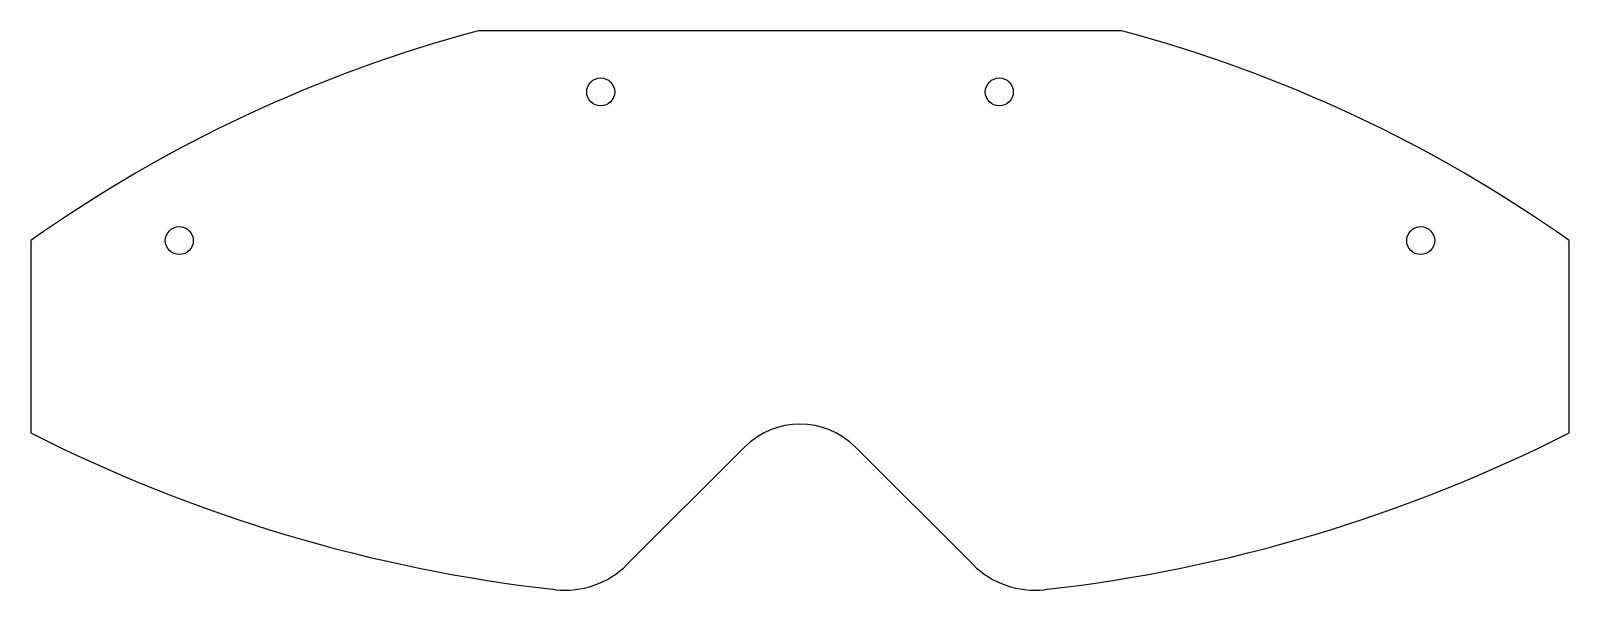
# Model space of a CAD drawing. Header units: inches. Extents: x -5.5 to 5.5, y -0.6 to 3.4.
import ezdxf

# ---------------------------------------------------------------- set-up
doc = ezdxf.new("R2010")
doc.units = ezdxf.units.IN
doc.header["$MEASUREMENT"] = 0

msp = doc.modelspace()

# ---------------------------------------------------------------- linework, layer by layer
at = {"color": 7, "linetype": 'Continuous', "lineweight": 25}
for p, q in [((2.3, 3.375), (-2.3, 3.375)), ((-5.5, 1.875), (-5.5, 0.5)), ((5.5, 0.5), (5.5, 1.875)), ((-1.237, -0.442), (-0.398, 0.398)), ((0.398, 0.398), (1.237, -0.442))]:
    msp.add_line(p, q, dxfattribs=at)
for centre in [(-1.425, 2.938), (1.425, 2.938), (-4.438, 1.875), (4.438, 1.875)]:
    msp.add_circle(centre, 0.1, dxfattribs=at)
for centre, radius, start, end in [((0.278, -6.287), 10, 104.9369, 125.2928), ((-0.278, -6.287), 10, 54.7072, 75.0631), ((0, 0), 0.562, 45, 135), ((-0.525, 10.311), 11, 243.109, 263.6104), ((0.525, 10.311), 11, 276.3896, 296.891), ((-1.679, 0), 0.625, 263.6104, 315), ((1.679, 0), 0.625, 225, 276.3896)]:
    msp.add_arc(centre, radius, start, end, dxfattribs=at)

doc.saveas('drawing.dxf')
